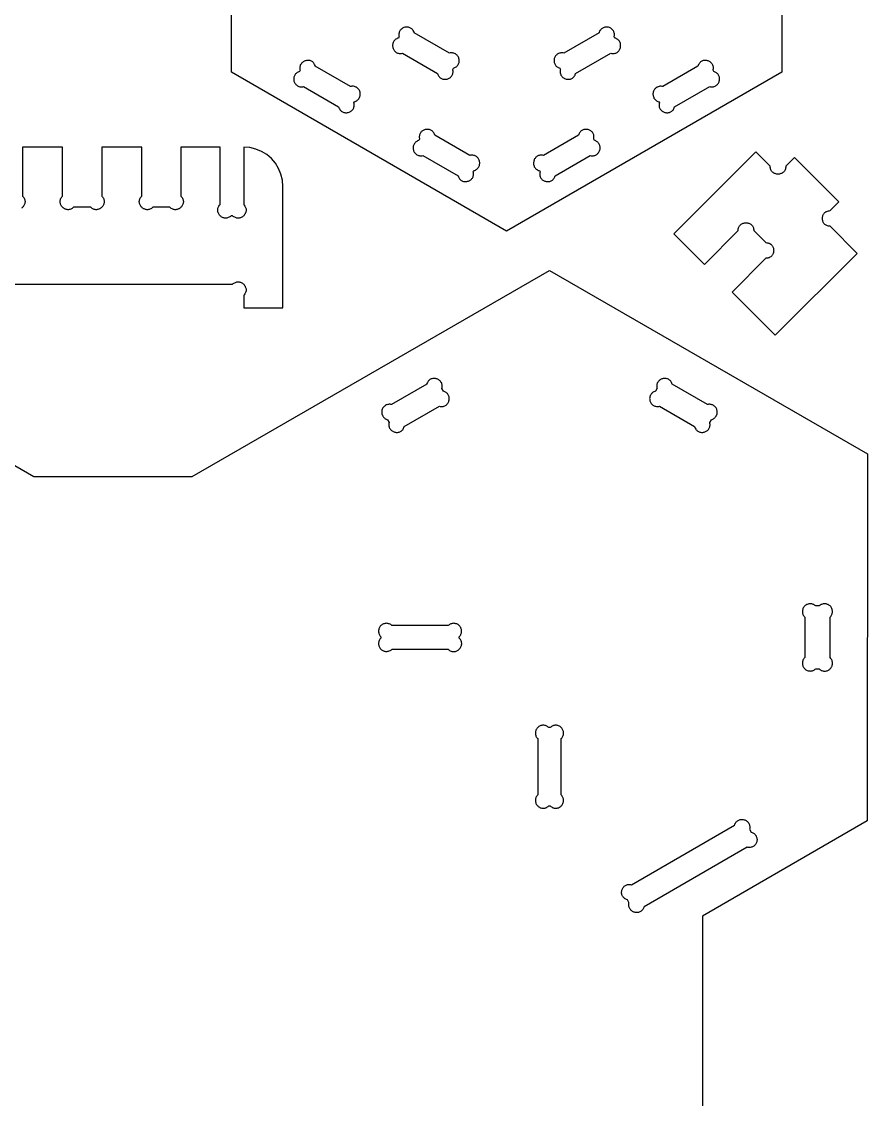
# Model space of a CAD drawing. Extents: x 105 to 1294, y 104 to 1295.
# Drawn here: x 247.1 to 354.9, y 376.2 to 513.7 of the extents above; entities that cross this region are included whole.
import ezdxf

# ---------------------------------------------------------------- set-up
doc = ezdxf.new("R2010")
doc.units = 0
doc.layers.add('LAYER_1', color=62, linetype='CONTINUOUS')

msp = doc.modelspace()

# ---------------------------------------------------------------- linework, layer by layer
at = {"layer": 'LAYER_1'}
for points in [[(344, 547.78), (344, 507.27), (308.92, 487.01), (273.84, 507.27), (273.84, 519.61)], [(175.04, 480.21), (273.97, 480.21), (274.06, 480.3), (274.15, 480.36), (274.25, 480.42), (274.34, 480.46), (274.44, 480.49), (274.53, 480.52), (274.63, 480.52), (274.72, 480.52), (274.82, 480.51), (274.91, 480.49), (275, 480.47), (275.08, 480.43), (275.17, 480.39), (275.24, 480.34), (275.32, 480.28), (275.39, 480.21), (275.45, 480.15), (275.51, 480.07), (275.56, 479.99), (275.6, 479.91), (275.64, 479.82), (275.67, 479.74), (275.69, 479.64), (275.7, 479.55), (275.7, 479.46), (275.69, 479.36), (275.67, 479.27), (275.64, 479.17), (275.59, 479.08), (275.54, 478.98), (275.47, 478.89), (275.39, 478.8), (275.39, 477.22), (280.39, 477.22), (280.39, 492.71), (280.33, 493.5), (280.14, 494.26), (279.84, 494.99), (279.43, 495.65), (278.92, 496.25), (278.33, 496.76), (277.66, 497.17), (276.93, 497.47), (276.17, 497.65), (275.39, 497.72), (275.39, 490.38), (275.47, 490.29), (275.54, 490.2), (275.59, 490.1), (275.64, 490.01), (275.67, 489.91), (275.69, 489.82), (275.7, 489.72), (275.7, 489.63), (275.69, 489.53), (275.67, 489.44), (275.64, 489.35), (275.6, 489.27), (275.56, 489.19), (275.51, 489.11), (275.45, 489.03), (275.39, 488.96), (275.32, 488.9), (275.24, 488.84), (275.17, 488.79), (275.08, 488.75), (275, 488.71), (274.91, 488.68), (274.82, 488.66), (274.72, 488.65), (274.63, 488.65), (274.53, 488.66), (274.44, 488.68), (274.34, 488.72), (274.25, 488.76), (274.15, 488.81), (274.06, 488.88), (273.97, 488.96), (273.8, 488.96), (273.71, 488.88), (273.62, 488.81), (273.53, 488.76), (273.43, 488.72), (273.34, 488.68), (273.24, 488.66), (273.15, 488.65), (273.05, 488.65), (272.96, 488.66), (272.87, 488.68), (272.78, 488.71), (272.69, 488.75), (272.61, 488.79), (272.53, 488.84), (272.46, 488.9), (272.39, 488.96), (272.32, 489.03), (272.27, 489.11), (272.22, 489.19), (272.17, 489.27), (272.14, 489.35), (272.11, 489.44), (272.09, 489.53), (272.08, 489.63), (272.08, 489.72), (272.09, 489.82), (272.11, 489.91), (272.14, 490.01), (272.18, 490.1), (272.24, 490.2), (272.31, 490.29), (272.39, 490.38), (272.39, 497.72), (267.39, 497.72), (267.39, 491.45), (267.47, 491.36), (267.54, 491.27), (267.59, 491.18), (267.64, 491.08), (267.67, 490.98), (267.69, 490.89), (267.7, 490.79), (267.7, 490.7), (267.69, 490.61), (267.67, 490.51), (267.64, 490.43), (267.6, 490.34), (267.56, 490.26), (267.51, 490.18), (267.45, 490.11), (267.39, 490.04), (267.32, 489.97), (267.24, 489.92), (267.17, 489.86), (267.08, 489.82), (267, 489.78), (266.91, 489.76), (266.82, 489.74), (266.72, 489.73), (266.63, 489.73), (266.53, 489.74), (266.44, 489.76), (266.34, 489.79), (266.25, 489.83), (266.16, 489.89), (266.06, 489.95), (265.97, 490.04), (263.8, 490.04), (263.71, 489.95), (263.62, 489.89), (263.53, 489.83), (263.43, 489.79), (263.34, 489.76), (263.24, 489.74), (263.15, 489.73), (263.05, 489.73), (262.96, 489.74), (262.87, 489.76), (262.78, 489.78), (262.69, 489.82), (262.61, 489.86), (262.53, 489.92), (262.46, 489.97), (262.39, 490.04), (262.32, 490.11), (262.27, 490.18), (262.22, 490.26), (262.17, 490.34), (262.14, 490.43), (262.11, 490.51), (262.09, 490.61), (262.08, 490.7), (262.08, 490.79), (262.09, 490.89), (262.11, 490.98), (262.14, 491.08), (262.18, 491.18), (262.24, 491.27), (262.31, 491.36), (262.39, 491.45), (262.39, 497.72), (257.29, 497.72), (257.29, 491.45), (257.37, 491.36), (257.44, 491.27), (257.5, 491.18), (257.54, 491.08), (257.57, 490.98), (257.59, 490.89), (257.6, 490.79), (257.6, 490.7), (257.59, 490.61), (257.57, 490.51), (257.54, 490.43), (257.51, 490.34), (257.46, 490.26), (257.41, 490.18), (257.36, 490.11), (257.29, 490.04), (257.22, 489.97), (257.15, 489.92), (257.07, 489.86), (256.99, 489.82), (256.9, 489.78), (256.81, 489.76), (256.72, 489.74), (256.63, 489.73), (256.54, 489.73), (256.44, 489.74), (256.34, 489.76), (256.25, 489.79), (256.15, 489.83), (256.06, 489.89), (255.97, 489.95), (255.88, 490.04), (253.71, 490.04), (253.62, 489.95), (253.53, 489.89), (253.43, 489.83), (253.34, 489.79), (253.24, 489.76), (253.15, 489.74), (253.05, 489.73), (252.96, 489.73), (252.86, 489.74), (252.77, 489.76), (252.68, 489.78), (252.6, 489.82), (252.51, 489.86), (252.44, 489.92), (252.36, 489.97), (252.29, 490.04), (252.23, 490.11), (252.17, 490.18), (252.12, 490.26), (252.08, 490.34), (252.04, 490.43), (252.01, 490.51), (251.99, 490.61), (251.98, 490.7), (251.98, 490.79), (251.99, 490.89), (252.01, 490.98), (252.04, 491.08), (252.09, 491.18), (252.14, 491.27), (252.21, 491.36), (252.29, 491.45), (252.29, 497.72), (247.2, 497.72), (247.2, 491.45), (247.28, 491.36), (247.35, 491.27), (247.4, 491.18), (247.45, 491.08), (247.48, 490.98), (247.5, 490.89), (247.51, 490.79), (247.51, 490.7), (247.5, 490.61), (247.48, 490.51), (247.45, 490.43), (247.41, 490.34), (247.37, 490.26), (247.32, 490.18), (247.26, 490.11), (247.2, 490.04), (247.13, 489.97), (247.05, 489.92)]]:
    msp.add_lwpolyline(points, dxfattribs=at)
for points in [[(295.64, 509.69), (300.12, 507.11), (300.15, 506.99), (300.2, 506.89), (300.25, 506.79), (300.31, 506.71), (300.38, 506.63), (300.45, 506.57), (300.53, 506.51), (300.61, 506.47), (300.7, 506.43), (300.79, 506.4), (300.88, 506.38), (300.97, 506.37), (301.06, 506.36), (301.16, 506.37), (301.25, 506.38), (301.34, 506.4), (301.43, 506.43), (301.52, 506.47), (301.6, 506.51), (301.68, 506.56), (301.75, 506.61), (301.82, 506.68), (301.88, 506.75), (301.94, 506.82), (301.99, 506.9), (302.03, 506.99), (302.06, 507.08), (302.08, 507.18), (302.09, 507.28), (302.09, 507.39), (302.07, 507.51), (302.05, 507.63), (302.14, 507.77), (302.23, 507.81), (302.32, 507.85), (302.41, 507.89), (302.49, 507.95), (302.56, 508.01), (302.63, 508.08), (302.69, 508.16), (302.74, 508.24), (302.79, 508.32), (302.82, 508.41), (302.85, 508.51), (302.87, 508.6), (302.88, 508.7), (302.88, 508.8), (302.87, 508.9), (302.84, 509), (302.81, 509.1), (302.77, 509.19), (302.72, 509.27), (302.67, 509.35), (302.6, 509.43), (302.53, 509.49), (302.46, 509.55), (302.38, 509.61), (302.29, 509.65), (302.2, 509.69), (302.11, 509.71), (302.02, 509.73), (301.92, 509.74), (301.82, 509.74), (301.72, 509.73), (301.62, 509.71), (297.14, 512.29), (297.11, 512.39), (297.07, 512.48), (297.02, 512.57), (296.96, 512.65), (296.9, 512.72), (296.83, 512.79), (296.76, 512.85), (296.67, 512.9), (296.59, 512.94), (296.5, 512.98), (296.41, 513.01), (296.31, 513.02), (296.21, 513.03), (296.12, 513.03), (296.02, 513.02), (295.92, 513), (295.82, 512.97), (295.73, 512.93), (295.64, 512.88), (295.56, 512.82), (295.49, 512.76), (295.42, 512.69), (295.36, 512.61), (295.31, 512.53), (295.26, 512.45), (295.23, 512.36), (295.2, 512.27), (295.18, 512.17), (295.18, 512.07), (295.18, 511.97), (295.19, 511.87), (295.21, 511.77), (295.12, 511.62), (295.01, 511.59), (294.9, 511.54), (294.81, 511.49), (294.72, 511.43), (294.65, 511.36), (294.58, 511.29), (294.53, 511.21), (294.48, 511.13), (294.44, 511.04), (294.41, 510.95), (294.39, 510.86), (294.38, 510.77), (294.38, 510.68), (294.38, 510.58), (294.4, 510.49), (294.42, 510.4), (294.44, 510.31), (294.48, 510.22), (294.52, 510.14), (294.57, 510.06), (294.63, 509.99), (294.69, 509.92), (294.76, 509.86), (294.84, 509.8), (294.92, 509.75), (295, 509.71), (295.1, 509.68), (295.2, 509.66), (295.3, 509.65), (295.41, 509.65), (295.52, 509.67)], [(315.79, 507.63), (315.76, 507.51), (315.75, 507.39), (315.75, 507.29), (315.76, 507.18), (315.78, 507.08), (315.81, 506.99), (315.85, 506.9), (315.9, 506.82), (315.95, 506.75), (316.01, 506.68), (316.08, 506.61), (316.16, 506.56), (316.24, 506.51), (316.32, 506.47), (316.41, 506.43), (316.5, 506.4), (316.59, 506.38), (316.68, 506.37), (316.77, 506.36), (316.87, 506.37), (316.96, 506.38), (317.05, 506.4), (317.14, 506.43), (317.23, 506.47), (317.31, 506.51), (317.38, 506.57), (317.46, 506.63), (317.52, 506.71), (317.59, 506.79), (317.64, 506.89), (317.68, 506.99), (317.72, 507.11), (322.2, 509.69), (322.32, 509.67), (322.43, 509.65), (322.54, 509.65), (322.64, 509.66), (322.74, 509.68), (322.84, 509.71), (322.92, 509.75), (323, 509.8), (323.08, 509.86), (323.15, 509.92), (323.21, 509.99), (323.27, 510.06), (323.32, 510.14), (323.36, 510.22), (323.4, 510.31), (323.42, 510.4), (323.45, 510.49), (323.46, 510.58), (323.46, 510.68), (323.46, 510.77), (323.45, 510.86), (323.43, 510.95), (323.4, 511.04), (323.36, 511.13), (323.31, 511.21), (323.26, 511.29), (323.19, 511.36), (323.12, 511.43), (323.03, 511.49), (322.94, 511.54), (322.83, 511.59), (322.72, 511.62), (322.63, 511.77), (322.65, 511.87), (322.66, 511.97), (322.67, 512.07), (322.66, 512.17), (322.64, 512.27), (322.61, 512.36), (322.58, 512.45), (322.53, 512.53), (322.48, 512.61), (322.42, 512.69), (322.35, 512.76), (322.28, 512.82), (322.2, 512.88), (322.12, 512.93), (322.02, 512.97), (321.93, 513), (321.83, 513.02), (321.73, 513.03), (321.63, 513.03), (321.53, 513.02), (321.43, 513.01), (321.34, 512.98), (321.25, 512.94), (321.17, 512.9), (321.09, 512.85), (321.01, 512.79), (320.94, 512.72), (320.88, 512.65), (320.82, 512.57), (320.77, 512.48), (320.73, 512.39), (320.7, 512.29), (316.22, 509.71), (316.12, 509.73), (316.02, 509.74), (315.92, 509.74), (315.83, 509.73), (315.73, 509.71), (315.64, 509.69), (315.55, 509.65), (315.46, 509.61), (315.38, 509.55), (315.31, 509.49), (315.24, 509.43), (315.17, 509.35), (315.12, 509.27), (315.07, 509.19), (315.03, 509.1), (315, 509), (314.98, 508.9), (314.96, 508.8), (314.96, 508.7), (314.97, 508.6), (314.99, 508.51), (315.02, 508.41), (315.05, 508.32), (315.1, 508.24), (315.15, 508.16), (315.21, 508.08), (315.27, 508.01), (315.35, 507.95), (315.43, 507.89), (315.51, 507.85), (315.61, 507.81), (315.7, 507.77)], [(283.03, 505.43), (287.5, 502.84), (287.54, 502.73), (287.59, 502.62), (287.64, 502.53), (287.7, 502.44), (287.77, 502.37), (287.84, 502.3), (287.92, 502.25), (288, 502.2), (288.09, 502.16), (288.17, 502.13), (288.27, 502.11), (288.36, 502.1), (288.45, 502.1), (288.54, 502.1), (288.64, 502.12), (288.73, 502.14), (288.82, 502.16), (288.91, 502.2), (288.99, 502.24), (289.07, 502.29), (289.14, 502.35), (289.21, 502.41), (289.27, 502.48), (289.33, 502.56), (289.38, 502.64), (289.42, 502.73), (289.45, 502.82), (289.47, 502.92), (289.48, 503.02), (289.48, 503.13), (289.46, 503.24), (289.44, 503.36), (289.52, 503.51), (289.62, 503.54), (289.71, 503.58), (289.8, 503.63), (289.88, 503.69), (289.95, 503.75), (290.02, 503.82), (290.08, 503.89), (290.13, 503.97), (290.17, 504.06), (290.21, 504.15), (290.24, 504.24), (290.25, 504.34), (290.26, 504.43), (290.26, 504.53), (290.25, 504.63), (290.23, 504.73), (290.2, 504.83), (290.16, 504.92), (290.11, 505.01), (290.05, 505.09), (289.99, 505.16), (289.92, 505.23), (289.84, 505.29), (289.76, 505.34), (289.68, 505.38), (289.59, 505.42), (289.5, 505.45), (289.4, 505.47), (289.3, 505.47), (289.2, 505.47), (289.1, 505.46), (289, 505.44), (284.52, 508.03), (284.49, 508.14), (284.44, 508.25), (284.39, 508.34), (284.33, 508.43), (284.26, 508.5), (284.19, 508.57), (284.11, 508.62), (284.03, 508.67), (283.94, 508.71), (283.85, 508.74), (283.76, 508.76), (283.67, 508.77), (283.58, 508.77), (283.48, 508.77), (283.39, 508.75), (283.3, 508.73), (283.21, 508.71), (283.12, 508.67), (283.04, 508.63), (282.96, 508.58), (282.89, 508.52), (282.82, 508.46), (282.76, 508.39), (282.7, 508.31), (282.65, 508.23), (282.61, 508.15), (282.58, 508.05), (282.56, 507.95), (282.55, 507.85), (282.55, 507.74), (282.57, 507.63), (282.59, 507.51), (282.51, 507.36), (282.41, 507.33), (282.32, 507.29), (282.23, 507.24), (282.15, 507.19), (282.08, 507.12), (282.01, 507.05), (281.95, 506.98), (281.9, 506.9), (281.86, 506.81), (281.82, 506.72), (281.79, 506.63), (281.78, 506.53), (281.77, 506.44), (281.77, 506.34), (281.78, 506.24), (281.8, 506.14), (281.83, 506.04), (281.87, 505.95), (281.92, 505.86), (281.98, 505.78), (282.04, 505.71), (282.11, 505.64), (282.19, 505.58), (282.27, 505.53), (282.35, 505.49), (282.44, 505.45), (282.53, 505.42), (282.63, 505.41), (282.73, 505.4), (282.83, 505.4), (282.93, 505.41)], [(328.4, 503.36), (328.38, 503.24), (328.37, 503.13), (328.36, 503.02), (328.37, 502.92), (328.39, 502.82), (328.43, 502.73), (328.46, 502.64), (328.51, 502.56), (328.57, 502.48), (328.63, 502.41), (328.7, 502.35), (328.77, 502.29), (328.85, 502.24), (328.94, 502.2), (329.02, 502.16), (329.11, 502.14), (329.2, 502.12), (329.3, 502.1), (329.39, 502.1), (329.48, 502.1), (329.57, 502.11), (329.67, 502.13), (329.75, 502.16), (329.84, 502.2), (329.92, 502.25), (330, 502.3), (330.07, 502.37), (330.14, 502.44), (330.2, 502.53), (330.25, 502.62), (330.3, 502.73), (330.34, 502.84), (334.82, 505.43), (334.92, 505.41), (335.01, 505.4), (335.11, 505.4), (335.21, 505.41), (335.31, 505.42), (335.4, 505.45), (335.49, 505.49), (335.57, 505.53), (335.65, 505.58), (335.73, 505.64), (335.8, 505.71), (335.86, 505.78), (335.92, 505.86), (335.97, 505.95), (336.01, 506.04), (336.04, 506.14), (336.06, 506.24), (336.07, 506.34), (336.07, 506.44), (336.06, 506.53), (336.05, 506.63), (336.02, 506.72), (335.98, 506.81), (335.94, 506.9), (335.89, 506.98), (335.83, 507.05), (335.76, 507.12), (335.69, 507.19), (335.61, 507.24), (335.52, 507.29), (335.43, 507.33), (335.33, 507.36), (335.25, 507.51), (335.27, 507.63), (335.29, 507.74), (335.29, 507.85), (335.28, 507.95), (335.26, 508.05), (335.23, 508.15), (335.19, 508.23), (335.14, 508.31), (335.08, 508.39), (335.02, 508.46), (334.95, 508.52), (334.88, 508.58), (334.8, 508.63), (334.72, 508.67), (334.63, 508.71), (334.54, 508.73), (334.45, 508.75), (334.36, 508.77), (334.26, 508.77), (334.17, 508.77), (334.08, 508.76), (333.99, 508.74), (333.9, 508.71), (333.81, 508.67), (333.73, 508.62), (333.65, 508.57), (333.58, 508.5), (333.51, 508.43), (333.45, 508.34), (333.4, 508.25), (333.35, 508.14), (333.32, 508.03), (328.84, 505.44), (328.74, 505.46), (328.64, 505.47), (328.54, 505.47), (328.44, 505.47), (328.35, 505.45), (328.25, 505.42), (328.16, 505.38), (328.08, 505.34), (328, 505.29), (327.92, 505.23), (327.85, 505.16), (327.79, 505.09), (327.73, 505.01), (327.68, 504.92), (327.64, 504.83), (327.61, 504.73), (327.59, 504.63), (327.58, 504.53), (327.58, 504.43), (327.59, 504.34), (327.61, 504.24), (327.63, 504.15), (327.67, 504.06), (327.71, 503.97), (327.76, 503.89), (327.82, 503.82), (327.89, 503.75), (327.96, 503.69), (328.04, 503.63), (328.13, 503.58), (328.22, 503.54), (328.32, 503.51)], [(298.25, 496.64), (302.73, 494.05), (302.77, 493.94), (302.81, 493.83), (302.87, 493.74), (302.93, 493.65), (302.99, 493.58), (303.07, 493.51), (303.14, 493.46), (303.23, 493.41), (303.31, 493.37), (303.4, 493.34), (303.49, 493.32), (303.58, 493.31), (303.68, 493.31), (303.77, 493.31), (303.86, 493.33), (303.95, 493.35), (304.04, 493.37), (304.13, 493.41), (304.21, 493.45), (304.29, 493.5), (304.37, 493.56), (304.44, 493.62), (304.5, 493.69), (304.55, 493.76), (304.6, 493.85), (304.64, 493.93), (304.67, 494.03), (304.69, 494.12), (304.7, 494.23), (304.7, 494.34), (304.69, 494.45), (304.66, 494.57), (304.75, 494.72), (304.85, 494.75), (304.94, 494.79), (305.03, 494.84), (305.11, 494.89), (305.18, 494.96), (305.25, 495.03), (305.31, 495.1), (305.36, 495.18), (305.4, 495.27), (305.44, 495.36), (305.46, 495.45), (305.48, 495.55), (305.49, 495.64), (305.49, 495.74), (305.48, 495.84), (305.46, 495.94), (305.43, 496.04), (305.39, 496.13), (305.34, 496.22), (305.28, 496.3), (305.22, 496.37), (305.15, 496.44), (305.07, 496.5), (304.99, 496.55), (304.91, 496.59), (304.82, 496.63), (304.72, 496.66), (304.63, 496.67), (304.53, 496.68), (304.43, 496.68), (304.33, 496.67), (304.23, 496.65), (299.75, 499.24), (299.72, 499.35), (299.67, 499.46), (299.62, 499.55), (299.56, 499.64), (299.49, 499.71), (299.42, 499.78), (299.34, 499.83), (299.26, 499.88), (299.17, 499.92), (299.08, 499.95), (298.99, 499.97), (298.9, 499.98), (298.81, 499.98), (298.71, 499.98), (298.62, 499.96), (298.53, 499.94), (298.44, 499.91), (298.35, 499.88), (298.27, 499.84), (298.19, 499.79), (298.12, 499.73), (298.05, 499.67), (297.99, 499.6), (297.93, 499.52), (297.88, 499.44), (297.84, 499.36), (297.81, 499.26), (297.79, 499.16), (297.78, 499.06), (297.78, 498.95), (297.8, 498.84), (297.82, 498.72), (297.74, 498.57), (297.64, 498.54), (297.55, 498.5), (297.46, 498.45), (297.38, 498.39), (297.31, 498.33), (297.24, 498.26), (297.18, 498.19), (297.13, 498.11), (297.08, 498.02), (297.05, 497.93), (297.02, 497.84), (297, 497.74), (296.99, 497.65), (296.99, 497.55), (297.01, 497.45), (297.03, 497.35), (297.06, 497.25), (297.1, 497.16), (297.15, 497.07), (297.2, 496.99), (297.27, 496.92), (297.34, 496.85), (297.41, 496.79), (297.49, 496.74), (297.58, 496.69), (297.67, 496.66), (297.76, 496.63), (297.86, 496.61), (297.95, 496.6), (298.05, 496.61), (298.15, 496.62)], [(313.18, 494.57), (313.15, 494.45), (313.14, 494.34), (313.14, 494.23), (313.15, 494.13), (313.17, 494.03), (313.2, 493.93), (313.24, 493.85), (313.29, 493.77), (313.34, 493.69), (313.4, 493.62), (313.47, 493.56), (313.55, 493.5), (313.63, 493.45), (313.71, 493.41), (313.8, 493.37), (313.89, 493.35), (313.98, 493.33), (314.07, 493.31), (314.16, 493.31), (314.26, 493.31), (314.35, 493.32), (314.44, 493.34), (314.53, 493.37), (314.61, 493.41), (314.7, 493.46), (314.77, 493.51), (314.85, 493.58), (314.91, 493.65), (314.97, 493.74), (315.03, 493.83), (315.07, 493.94), (315.11, 494.05), (319.59, 496.64), (319.69, 496.62), (319.79, 496.61), (319.89, 496.6), (319.99, 496.61), (320.08, 496.63), (320.17, 496.66), (320.26, 496.69), (320.35, 496.74), (320.43, 496.79), (320.5, 496.85), (320.57, 496.92), (320.64, 496.99), (320.69, 497.07), (320.74, 497.16), (320.78, 497.25), (320.81, 497.35), (320.84, 497.45), (320.85, 497.55), (320.85, 497.65), (320.84, 497.74), (320.82, 497.84), (320.79, 497.93), (320.76, 498.02), (320.71, 498.11), (320.66, 498.19), (320.6, 498.26), (320.54, 498.33), (320.46, 498.39), (320.38, 498.45), (320.3, 498.5), (320.2, 498.54), (320.11, 498.57), (320.02, 498.72), (320.05, 498.84), (320.06, 498.95), (320.06, 499.06), (320.05, 499.16), (320.03, 499.26), (320, 499.36), (319.96, 499.44), (319.91, 499.52), (319.86, 499.6), (319.79, 499.67), (319.72, 499.73), (319.65, 499.79), (319.57, 499.84), (319.49, 499.88), (319.4, 499.91), (319.31, 499.94), (319.22, 499.96), (319.13, 499.98), (319.03, 499.98), (318.94, 499.98), (318.85, 499.97), (318.76, 499.95), (318.67, 499.92), (318.58, 499.88), (318.5, 499.83), (318.42, 499.78), (318.35, 499.71), (318.28, 499.64), (318.22, 499.55), (318.17, 499.46), (318.12, 499.35), (318.09, 499.24), (313.61, 496.65), (313.49, 496.68), (313.38, 496.69), (313.27, 496.69), (313.17, 496.68), (313.07, 496.66), (312.97, 496.63), (312.89, 496.59), (312.81, 496.54), (312.73, 496.49), (312.66, 496.42), (312.6, 496.35), (312.54, 496.28), (312.49, 496.2), (312.45, 496.12), (312.41, 496.03), (312.39, 495.94), (312.37, 495.85), (312.35, 495.76), (312.35, 495.66), (312.35, 495.57), (312.36, 495.48), (312.38, 495.39), (312.41, 495.3), (312.45, 495.21), (312.5, 495.13), (312.55, 495.05), (312.62, 494.98), (312.69, 494.91), (312.78, 494.85), (312.87, 494.8), (312.98, 494.75), (313.09, 494.72)], [(340.69, 497.09), (330.25, 486.65), (334.14, 482.76), (338.44, 487.06), (338.45, 487.18), (338.46, 487.3), (338.49, 487.4), (338.53, 487.5), (338.57, 487.59), (338.63, 487.67), (338.69, 487.75), (338.75, 487.81), (338.83, 487.87), (338.9, 487.92), (338.99, 487.97), (339.07, 488), (339.16, 488.03), (339.25, 488.05), (339.35, 488.06), (339.44, 488.06), (339.53, 488.06), (339.63, 488.05), (339.72, 488.03), (339.81, 488), (339.89, 487.97), (339.98, 487.92), (340.06, 487.87), (340.13, 487.81), (340.2, 487.75), (340.26, 487.67), (340.31, 487.59), (340.36, 487.5), (340.39, 487.4), (340.42, 487.3), (340.44, 487.18), (340.44, 487.06), (341.98, 485.53), (342.1, 485.52), (342.21, 485.51), (342.32, 485.48), (342.41, 485.44), (342.5, 485.4), (342.59, 485.34), (342.66, 485.28), (342.73, 485.22), (342.79, 485.14), (342.84, 485.06), (342.88, 484.98), (342.91, 484.9), (342.94, 484.81), (342.96, 484.71), (342.97, 484.62), (342.98, 484.53), (342.97, 484.43), (342.96, 484.34), (342.94, 484.25), (342.91, 484.16), (342.88, 484.07), (342.84, 483.99), (342.79, 483.91), (342.73, 483.84), (342.66, 483.77), (342.59, 483.71), (342.5, 483.66), (342.41, 483.61), (342.32, 483.58), (342.21, 483.55), (342.1, 483.53), (341.98, 483.53), (337.67, 479.22), (343.18, 473.71), (353.63, 484.16), (350.18, 487.61), (350.06, 487.62), (349.95, 487.63), (349.84, 487.66), (349.74, 487.7), (349.65, 487.74), (349.57, 487.79), (349.5, 487.85), (349.43, 487.92), (349.37, 487.99), (349.32, 488.07), (349.28, 488.16), (349.24, 488.24), (349.22, 488.33), (349.2, 488.42), (349.18, 488.52), (349.18, 488.61), (349.18, 488.7), (349.2, 488.8), (349.22, 488.89), (349.24, 488.98), (349.28, 489.06), (349.32, 489.15), (349.37, 489.22), (349.43, 489.3), (349.5, 489.36), (349.57, 489.42), (349.65, 489.48), (349.74, 489.52), (349.84, 489.56), (349.95, 489.59), (350.06, 489.6), (350.18, 489.61), (351.3, 490.73), (345.64, 496.39), (344.52, 495.27), (344.52, 495.15), (344.5, 495.03), (344.47, 494.93), (344.44, 494.83), (344.39, 494.74), (344.34, 494.66), (344.28, 494.58), (344.21, 494.52), (344.14, 494.46), (344.06, 494.41), (343.98, 494.36), (343.89, 494.33), (343.8, 494.3), (343.71, 494.28), (343.62, 494.27), (343.52, 494.27), (343.43, 494.27), (343.34, 494.28), (343.24, 494.3), (343.16, 494.33), (343.07, 494.36), (342.99, 494.41), (342.91, 494.46), (342.84, 494.52), (342.77, 494.58), (342.71, 494.66), (342.65, 494.74), (342.61, 494.83), (342.57, 494.93), (342.55, 495.03), (342.53, 495.15), (342.52, 495.27)], [(354.91, 411.76), (333.88, 399.61), (333.88, 186.79), (354.91, 174.64), (354.93, 127.83), (314.37, 104.41), (268.82, 130.7), (248.64, 130.7), (230.02, 119.95), (211.41, 130.7), (191.23, 130.7), (145.68, 104.41), (105.13, 127.83), (105.13, 458.57), (145.68, 481.98), (191.23, 455.7), (211.41, 455.7), (230.02, 466.45), (248.64, 455.7), (268.82, 455.7), (314.37, 481.98), (354.93, 458.57)], [(293.94, 462.58), (293.91, 462.47), (293.9, 462.35), (293.9, 462.24), (293.91, 462.14), (293.93, 462.04), (293.96, 461.95), (294, 461.86), (294.05, 461.78), (294.1, 461.7), (294.16, 461.63), (294.23, 461.57), (294.31, 461.51), (294.39, 461.46), (294.47, 461.42), (294.56, 461.39), (294.65, 461.36), (294.74, 461.34), (294.83, 461.33), (294.92, 461.32), (295.02, 461.32), (295.11, 461.34), (295.2, 461.36), (295.29, 461.38), (295.37, 461.42), (295.46, 461.47), (295.53, 461.53), (295.61, 461.59), (295.67, 461.67), (295.73, 461.75), (295.79, 461.85), (295.83, 461.95), (295.87, 462.07), (300.35, 464.65), (300.45, 464.63), (300.55, 464.62), (300.65, 464.62), (300.75, 464.63), (300.84, 464.64), (300.93, 464.67), (301.02, 464.71), (301.11, 464.75), (301.19, 464.8), (301.26, 464.86), (301.33, 464.93), (301.4, 465), (301.45, 465.08), (301.5, 465.17), (301.54, 465.26), (301.57, 465.36), (301.6, 465.46), (301.61, 465.56), (301.61, 465.66), (301.6, 465.76), (301.58, 465.85), (301.55, 465.94), (301.52, 466.03), (301.47, 466.12), (301.42, 466.2), (301.36, 466.27), (301.3, 466.34), (301.22, 466.41), (301.14, 466.46), (301.06, 466.51), (300.96, 466.55), (300.87, 466.58), (300.66, 466.94), (300.68, 467.06), (300.7, 467.18), (300.7, 467.29), (300.69, 467.39), (300.67, 467.49), (300.64, 467.58), (300.6, 467.67), (300.55, 467.75), (300.5, 467.82), (300.43, 467.89), (300.36, 467.96), (300.29, 468.01), (300.21, 468.06), (300.13, 468.11), (300.04, 468.14), (299.95, 468.17), (299.86, 468.19), (299.77, 468.2), (299.67, 468.21), (299.58, 468.2), (299.49, 468.19), (299.4, 468.17), (299.31, 468.14), (299.22, 468.11), (299.14, 468.06), (299.06, 468), (298.99, 467.94), (298.92, 467.86), (298.86, 467.78), (298.81, 467.68), (298.76, 467.58), (298.73, 467.46), (294.25, 464.88), (294.15, 464.9), (294.05, 464.91), (293.95, 464.91), (293.85, 464.9), (293.76, 464.88), (293.66, 464.86), (293.57, 464.82), (293.49, 464.78), (293.41, 464.72), (293.33, 464.67), (293.26, 464.6), (293.2, 464.52), (293.14, 464.44), (293.09, 464.36), (293.05, 464.27), (293.02, 464.17), (293, 464.07), (292.99, 463.97), (292.99, 463.87), (293, 463.77), (293.02, 463.68), (293.04, 463.58), (293.08, 463.5), (293.12, 463.41), (293.17, 463.33), (293.23, 463.25), (293.3, 463.18), (293.37, 463.12), (293.45, 463.06), (293.54, 463.02), (293.63, 462.98), (293.73, 462.94)], [(328.41, 464.65), (332.89, 462.07), (332.93, 461.95), (332.98, 461.85), (333.03, 461.75), (333.09, 461.67), (333.16, 461.59), (333.23, 461.53), (333.31, 461.47), (333.39, 461.42), (333.47, 461.39), (333.56, 461.36), (333.65, 461.34), (333.75, 461.32), (333.84, 461.32), (333.93, 461.33), (334.03, 461.34), (334.12, 461.36), (334.21, 461.39), (334.29, 461.42), (334.38, 461.47), (334.46, 461.51), (334.53, 461.57), (334.6, 461.63), (334.66, 461.7), (334.72, 461.78), (334.76, 461.86), (334.8, 461.95), (334.83, 462.04), (334.85, 462.14), (334.86, 462.24), (334.86, 462.35), (334.85, 462.47), (334.82, 462.58), (335.03, 462.94), (335.13, 462.98), (335.22, 463.02), (335.31, 463.07), (335.39, 463.12), (335.46, 463.18), (335.53, 463.25), (335.59, 463.33), (335.64, 463.41), (335.68, 463.5), (335.72, 463.58), (335.75, 463.68), (335.76, 463.77), (335.77, 463.87), (335.77, 463.97), (335.76, 464.07), (335.74, 464.17), (335.71, 464.27), (335.67, 464.36), (335.62, 464.44), (335.56, 464.52), (335.5, 464.6), (335.43, 464.67), (335.35, 464.72), (335.27, 464.78), (335.19, 464.82), (335.1, 464.86), (335.01, 464.88), (334.91, 464.9), (334.81, 464.91), (334.72, 464.91), (334.62, 464.9), (334.52, 464.88), (330.04, 467.46), (330, 467.58), (329.95, 467.68), (329.9, 467.78), (329.84, 467.86), (329.77, 467.94), (329.7, 468), (329.62, 468.06), (329.54, 468.11), (329.45, 468.14), (329.37, 468.17), (329.27, 468.19), (329.18, 468.2), (329.09, 468.21), (329, 468.2), (328.9, 468.19), (328.81, 468.17), (328.72, 468.14), (328.64, 468.11), (328.55, 468.06), (328.47, 468.01), (328.4, 467.96), (328.33, 467.9), (328.27, 467.83), (328.21, 467.75), (328.16, 467.67), (328.12, 467.58), (328.09, 467.49), (328.07, 467.39), (328.06, 467.29), (328.07, 467.18), (328.08, 467.06), (328.1, 466.95), (327.9, 466.58), (327.8, 466.55), (327.71, 466.51), (327.62, 466.46), (327.54, 466.41), (327.47, 466.34), (327.4, 466.27), (327.34, 466.2), (327.29, 466.12), (327.24, 466.03), (327.21, 465.94), (327.18, 465.85), (327.16, 465.76), (327.15, 465.66), (327.16, 465.56), (327.17, 465.46), (327.19, 465.36), (327.22, 465.26), (327.26, 465.17), (327.31, 465.08), (327.37, 465), (327.43, 464.93), (327.5, 464.86), (327.57, 464.8), (327.65, 464.75), (327.74, 464.71), (327.83, 464.67), (327.92, 464.65), (328.02, 464.63), (328.11, 464.62), (328.21, 464.62), (328.31, 464.63)], [(348.34, 431.17), (348.76, 431.17), (348.85, 431.09), (348.94, 431.03), (349.03, 430.97), (349.13, 430.93), (349.22, 430.89), (349.32, 430.87), (349.41, 430.87), (349.51, 430.87), (349.6, 430.88), (349.69, 430.9), (349.78, 430.92), (349.87, 430.96), (349.95, 431), (350.03, 431.05), (350.1, 431.11), (350.17, 431.18), (350.24, 431.24), (350.29, 431.32), (350.34, 431.4), (350.39, 431.48), (350.42, 431.56), (350.45, 431.65), (350.47, 431.74), (350.48, 431.84), (350.48, 431.93), (350.47, 432.03), (350.45, 432.12), (350.42, 432.22), (350.38, 432.31), (350.32, 432.41), (350.25, 432.5), (350.17, 432.59), (350.17, 437.76), (350.24, 437.84), (350.3, 437.92), (350.35, 438), (350.39, 438.09), (350.42, 438.18), (350.45, 438.28), (350.46, 438.37), (350.47, 438.47), (350.46, 438.56), (350.45, 438.66), (350.42, 438.75), (350.39, 438.84), (350.35, 438.93), (350.3, 439.02), (350.24, 439.1), (350.17, 439.18), (350.1, 439.24), (350.01, 439.3), (349.93, 439.35), (349.84, 439.39), (349.75, 439.43), (349.66, 439.45), (349.56, 439.46), (349.46, 439.47), (349.37, 439.46), (349.27, 439.45), (349.18, 439.43), (349.09, 439.39), (349, 439.35), (348.92, 439.3), (348.83, 439.24), (348.76, 439.18), (348.34, 439.18), (348.26, 439.24), (348.18, 439.3), (348.1, 439.35), (348.01, 439.39), (347.92, 439.43), (347.82, 439.45), (347.73, 439.46), (347.63, 439.47), (347.54, 439.46), (347.44, 439.45), (347.35, 439.43), (347.26, 439.39), (347.17, 439.35), (347.08, 439.3), (347, 439.24), (346.93, 439.18), (346.86, 439.1), (346.8, 439.02), (346.75, 438.93), (346.71, 438.84), (346.67, 438.75), (346.65, 438.66), (346.64, 438.56), (346.63, 438.47), (346.64, 438.37), (346.65, 438.28), (346.67, 438.18), (346.71, 438.09), (346.75, 438), (346.8, 437.92), (346.86, 437.84), (346.93, 437.76), (346.93, 432.59), (346.86, 432.51), (346.8, 432.43), (346.75, 432.35), (346.71, 432.26), (346.67, 432.17), (346.65, 432.07), (346.64, 431.98), (346.63, 431.88), (346.64, 431.79), (346.65, 431.69), (346.67, 431.6), (346.71, 431.51), (346.75, 431.42), (346.8, 431.33), (346.86, 431.25), (346.93, 431.17), (347, 431.11), (347.08, 431.05), (347.17, 431), (347.26, 430.96), (347.35, 430.92), (347.44, 430.9), (347.54, 430.89), (347.63, 430.88), (347.73, 430.89), (347.82, 430.9), (347.92, 430.92), (348.01, 430.96), (348.1, 431), (348.18, 431.05), (348.26, 431.11)], [(294.3, 433.67), (301.47, 433.67), (301.56, 433.59), (301.65, 433.52), (301.74, 433.47), (301.84, 433.42), (301.93, 433.39), (302.03, 433.37), (302.13, 433.36), (302.22, 433.36), (302.31, 433.37), (302.4, 433.39), (302.49, 433.42), (302.58, 433.46), (302.66, 433.5), (302.74, 433.55), (302.81, 433.61), (302.88, 433.67), (302.95, 433.74), (303, 433.82), (303.05, 433.89), (303.1, 433.98), (303.13, 434.06), (303.16, 434.15), (303.18, 434.24), (303.19, 434.34), (303.19, 434.43), (303.18, 434.53), (303.16, 434.62), (303.13, 434.72), (303.09, 434.81), (303.03, 434.91), (302.96, 435), (302.88, 435.09), (302.88, 435.26), (302.95, 435.34), (303.01, 435.42), (303.06, 435.5), (303.1, 435.59), (303.13, 435.68), (303.16, 435.77), (303.17, 435.87), (303.18, 435.97), (303.17, 436.06), (303.16, 436.16), (303.13, 436.25), (303.1, 436.34), (303.06, 436.43), (303.01, 436.52), (302.95, 436.6), (302.88, 436.67), (302.81, 436.74), (302.73, 436.8), (302.64, 436.85), (302.55, 436.89), (302.46, 436.92), (302.37, 436.95), (302.27, 436.96), (302.18, 436.97), (302.08, 436.96), (301.98, 436.95), (301.89, 436.92), (301.8, 436.89), (301.71, 436.85), (301.63, 436.8), (301.54, 436.74), (301.47, 436.67), (294.3, 436.67), (294.22, 436.74), (294.14, 436.8), (294.05, 436.85), (293.96, 436.89), (293.87, 436.92), (293.78, 436.95), (293.68, 436.96), (293.59, 436.97), (293.49, 436.96), (293.4, 436.95), (293.3, 436.92), (293.21, 436.89), (293.12, 436.85), (293.04, 436.8), (292.96, 436.74), (292.88, 436.67), (292.81, 436.6), (292.75, 436.52), (292.7, 436.43), (292.66, 436.34), (292.63, 436.25), (292.61, 436.16), (292.59, 436.06), (292.59, 435.97), (292.59, 435.87), (292.61, 435.77), (292.63, 435.68), (292.66, 435.59), (292.7, 435.5), (292.75, 435.42), (292.81, 435.34), (292.88, 435.26), (292.88, 435.09), (292.81, 435.01), (292.75, 434.93), (292.7, 434.85), (292.66, 434.76), (292.63, 434.66), (292.61, 434.57), (292.59, 434.48), (292.59, 434.38), (292.59, 434.28), (292.61, 434.19), (292.63, 434.1), (292.66, 434), (292.7, 433.91), (292.75, 433.83), (292.81, 433.75), (292.88, 433.67), (292.96, 433.6), (293.04, 433.54), (293.12, 433.49), (293.21, 433.45), (293.3, 433.42), (293.4, 433.4), (293.49, 433.38), (293.59, 433.38), (293.68, 433.38), (293.78, 433.4), (293.87, 433.42), (293.96, 433.45), (294.05, 433.49), (294.14, 433.54), (294.22, 433.6)], [(314.29, 413.67), (314.47, 413.67), (314.54, 413.6), (314.63, 413.55), (314.71, 413.5), (314.8, 413.45), (314.89, 413.42), (314.98, 413.4), (315.08, 413.39), (315.18, 413.38), (315.27, 413.39), (315.37, 413.4), (315.46, 413.42), (315.55, 413.45), (315.64, 413.5), (315.73, 413.55), (315.81, 413.6), (315.88, 413.67), (315.95, 413.75), (316.01, 413.83), (316.06, 413.92), (316.1, 414), (316.13, 414.1), (316.16, 414.19), (316.17, 414.28), (316.18, 414.38), (316.17, 414.48), (316.16, 414.57), (316.13, 414.67), (316.1, 414.76), (316.06, 414.85), (316.01, 414.93), (315.95, 415.01), (315.88, 415.09), (315.88, 422.26), (315.95, 422.34), (316.01, 422.42), (316.06, 422.5), (316.1, 422.59), (316.13, 422.68), (316.16, 422.78), (316.17, 422.87), (316.18, 422.97), (316.17, 423.06), (316.16, 423.16), (316.13, 423.25), (316.1, 423.34), (316.06, 423.43), (316.01, 423.52), (315.95, 423.6), (315.88, 423.67), (315.81, 423.74), (315.73, 423.8), (315.64, 423.85), (315.55, 423.89), (315.46, 423.92), (315.37, 423.95), (315.27, 423.96), (315.18, 423.97), (315.08, 423.96), (314.98, 423.95), (314.89, 423.92), (314.8, 423.89), (314.71, 423.85), (314.63, 423.8), (314.54, 423.74), (314.47, 423.67), (314.29, 423.67), (314.22, 423.74), (314.14, 423.8), (314.05, 423.85), (313.96, 423.89), (313.87, 423.92), (313.78, 423.95), (313.68, 423.96), (313.59, 423.97), (313.49, 423.96), (313.4, 423.95), (313.3, 423.92), (313.21, 423.89), (313.12, 423.85), (313.04, 423.8), (312.96, 423.74), (312.88, 423.67), (312.81, 423.6), (312.75, 423.52), (312.7, 423.43), (312.66, 423.34), (312.63, 423.25), (312.61, 423.16), (312.59, 423.06), (312.59, 422.97), (312.59, 422.87), (312.61, 422.78), (312.63, 422.68), (312.66, 422.59), (312.7, 422.5), (312.75, 422.42), (312.81, 422.34), (312.88, 422.26), (312.88, 415.09), (312.81, 415.01), (312.75, 414.93), (312.7, 414.85), (312.66, 414.76), (312.63, 414.67), (312.61, 414.57), (312.59, 414.48), (312.59, 414.38), (312.59, 414.28), (312.61, 414.19), (312.63, 414.1), (312.66, 414), (312.7, 413.92), (312.75, 413.83), (312.81, 413.75), (312.88, 413.67), (312.96, 413.6), (313.04, 413.55), (313.12, 413.5), (313.21, 413.45), (313.3, 413.42), (313.4, 413.4), (313.49, 413.39), (313.59, 413.38), (313.68, 413.39), (313.78, 413.4), (313.87, 413.42), (313.96, 413.45), (314.05, 413.5), (314.14, 413.55), (314.22, 413.6)], [(339.9, 410.7), (340.11, 410.34), (340.21, 410.3), (340.3, 410.26), (340.39, 410.22), (340.47, 410.16), (340.54, 410.1), (340.61, 410.03), (340.67, 409.95), (340.72, 409.87), (340.76, 409.78), (340.8, 409.7), (340.83, 409.6), (340.84, 409.51), (340.85, 409.41), (340.85, 409.31), (340.84, 409.21), (340.82, 409.11), (340.79, 409.01), (340.75, 408.92), (340.7, 408.84), (340.64, 408.76), (340.58, 408.68), (340.51, 408.62), (340.43, 408.56), (340.35, 408.5), (340.27, 408.46), (340.18, 408.42), (340.09, 408.4), (339.99, 408.38), (339.89, 408.37), (339.79, 408.37), (339.69, 408.38), (339.59, 408.4), (326.46, 400.82), (326.42, 400.72), (326.38, 400.63), (326.34, 400.54), (326.28, 400.46), (326.22, 400.39), (326.15, 400.32), (326.07, 400.26), (325.99, 400.21), (325.9, 400.17), (325.82, 400.13), (325.72, 400.1), (325.63, 400.09), (325.53, 400.08), (325.43, 400.08), (325.33, 400.09), (325.23, 400.11), (325.13, 400.14), (325.04, 400.18), (324.96, 400.23), (324.88, 400.29), (324.8, 400.35), (324.74, 400.42), (324.68, 400.5), (324.62, 400.58), (324.58, 400.66), (324.54, 400.75), (324.52, 400.84), (324.5, 400.94), (324.49, 401.04), (324.49, 401.14), (324.5, 401.24), (324.52, 401.34), (324.32, 401.7), (324.22, 401.73), (324.13, 401.77), (324.04, 401.82), (323.96, 401.87), (323.89, 401.94), (323.82, 402.01), (323.76, 402.08), (323.71, 402.16), (323.66, 402.25), (323.63, 402.34), (323.6, 402.43), (323.58, 402.53), (323.58, 402.62), (323.58, 402.72), (323.59, 402.82), (323.61, 402.92), (323.64, 403.02), (323.68, 403.11), (323.73, 403.2), (323.79, 403.28), (323.85, 403.35), (323.92, 403.42), (323.99, 403.48), (324.07, 403.53), (324.16, 403.57), (324.25, 403.61), (324.34, 403.64), (324.44, 403.65), (324.53, 403.66), (324.63, 403.66), (324.73, 403.65), (324.83, 403.63), (337.97, 411.21), (338, 411.31), (338.04, 411.4), (338.09, 411.49), (338.15, 411.57), (338.21, 411.64), (338.28, 411.71), (338.36, 411.77), (338.44, 411.82), (338.52, 411.87), (338.61, 411.9), (338.71, 411.93), (338.8, 411.95), (338.9, 411.95), (339, 411.95), (339.1, 411.94), (339.2, 411.92), (339.29, 411.89), (339.39, 411.85), (339.47, 411.8), (339.55, 411.74), (339.63, 411.68), (339.69, 411.61), (339.75, 411.54), (339.8, 411.46), (339.85, 411.37), (339.88, 411.28), (339.91, 411.19), (339.93, 411.09), (339.94, 411), (339.94, 410.9), (339.93, 410.8)]]:
    msp.add_lwpolyline(points, close=True, dxfattribs=at)

doc.saveas('drawing.dxf')
